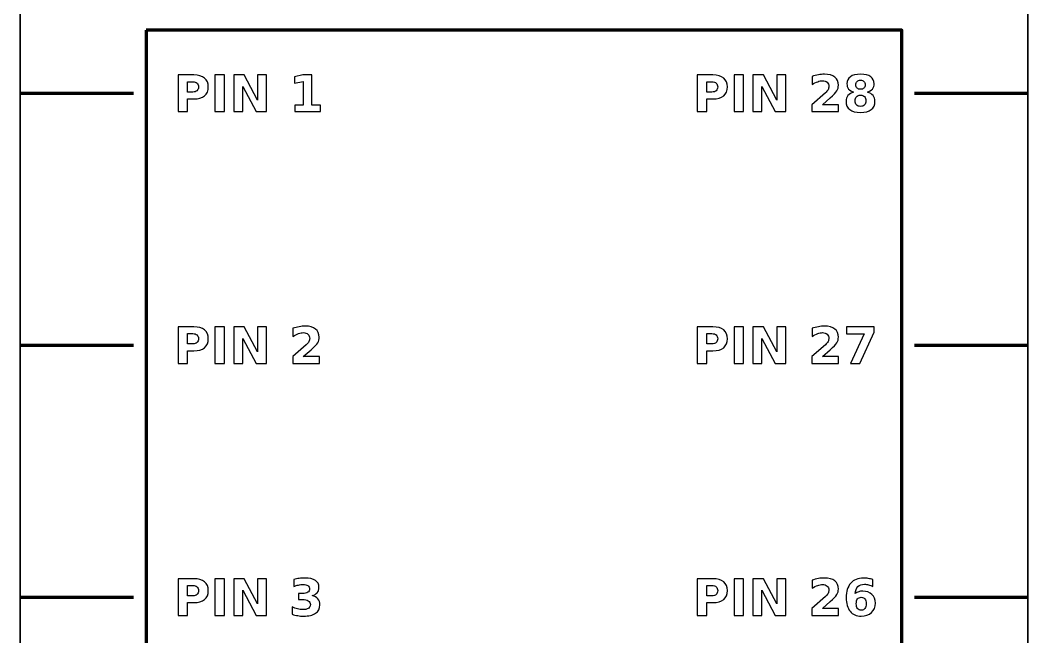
# Model space of a CAD drawing. Header units: centimetres. Extents: x -12.5 to -8.5, y -22.9 to -6.8.
# Drawn here: x -12.5 to -8.5, y -11.008 to -8.56 of the extents above; entities that cross this region are included whole.
import ezdxf

# ---------------------------------------------------------------- set-up
doc = ezdxf.new("R2010")
doc.units = ezdxf.units.CM
doc.header["$MEASUREMENT"] = 0
doc.layers.add('Layer 1', color=7, linetype='Continuous')

msp = doc.modelspace()

# ---------------------------------------------------------------- linework, layer by layer
at = {"layer": 'Layer 1', "color": 7, "lineweight": 35}
msp.add_open_spline([(-12.5, -6.85), (-12.5, -6.85), (-8.5, -6.85), (-8.5, -6.85), (-8.5, -6.85), (-8.5, -6.85), (-8.5, -22.85), (-8.5, -22.85), (-8.5, -22.85), (-8.5, -22.85), (-12.5, -22.85), (-12.5, -22.85), (-12.5, -22.85), (-12.5, -22.85), (-12.5, -6.85), (-12.5, -6.85)], degree=3, knots=[0, 0, 0, 0, 0.25, 0.25, 0.25, 0.25, 0.5, 0.5, 0.5, 0.5, 0.75, 0.75, 0.75, 0.75, 1, 1, 1, 1], dxfattribs=at)
at = {"layer": 'Layer 1', "color": 250, "lineweight": 100}
msp.add_open_spline([(-12, -8.6), (-12, -8.6), (-9, -8.6), (-9, -8.6), (-9, -8.6), (-9, -8.6), (-9, -22), (-9, -22), (-9, -22), (-9, -22), (-12, -22), (-12, -22), (-12, -22), (-12, -22), (-12, -8.6), (-12, -8.6)], degree=3, knots=[0, 0, 0, 0, 0.25, 0.25, 0.25, 0.25, 0.5, 0.5, 0.5, 0.5, 0.75, 0.75, 0.75, 0.75, 1, 1, 1, 1], dxfattribs=at)
at = {"layer": 'Layer 1', "color": 250}
for points, knots in [([(-11.8733, -8.7771), (-11.8733, -8.7771), (-11.8109, -8.7771), (-11.8109, -8.7771), (-11.8109, -8.7771), (-11.79234, -8.7771), (-11.7781, -8.78123), (-11.76817, -8.78947), (-11.76817, -8.78947), (-11.75824, -8.7977), (-11.75327, -8.80943), (-11.75327, -8.82467), (-11.75327, -8.82467), (-11.75327, -8.83993), (-11.75824, -8.8517), (-11.76817, -8.85993), (-11.76817, -8.85993), (-11.7781, -8.86817), (-11.79234, -8.8723), (-11.8109, -8.8723), (-11.8109, -8.8723), (-11.8109, -8.8723), (-11.8357, -8.8723), (-11.8357, -8.8723), (-11.8357, -8.8723), (-11.8357, -8.8723), (-11.8357, -8.9229), (-11.8357, -8.9229), (-11.8357, -8.9229), (-11.8357, -8.9229), (-11.8733, -8.9229), (-11.8733, -8.9229), (-11.8733, -8.9229), (-11.8733, -8.9229), (-11.8733, -8.7771), (-11.8733, -8.7771)], [0, 0, 0, 0, 0.1111111, 0.1111111, 0.1111111, 0.1111111, 0.2222222, 0.2222222, 0.2222222, 0.2222222, 0.3333333, 0.3333333, 0.3333333, 0.3333333, 0.4444444, 0.4444444, 0.4444444, 0.4444444, 0.5555556, 0.5555556, 0.5555556, 0.5555556, 0.6666667, 0.6666667, 0.6666667, 0.6666667, 0.7777778, 0.7777778, 0.7777778, 0.7777778, 0.8888889, 0.8888889, 0.8888889, 0.8888889, 1, 1, 1, 1]), ([(-11.72673, -8.7771), (-11.72673, -8.7771), (-11.68913, -8.7771), (-11.68913, -8.7771), (-11.68913, -8.7771), (-11.68913, -8.7771), (-11.68913, -8.9229), (-11.68913, -8.9229), (-11.68913, -8.9229), (-11.68913, -8.9229), (-11.72673, -8.9229), (-11.72673, -8.9229), (-11.72673, -8.9229), (-11.72673, -8.9229), (-11.72673, -8.7771), (-11.72673, -8.7771)], [0, 0, 0, 0, 0.25, 0.25, 0.25, 0.25, 0.5, 0.5, 0.5, 0.5, 0.75, 0.75, 0.75, 0.75, 1, 1, 1, 1]), ([(-11.65233, -8.7771), (-11.65233, -8.7771), (-11.61033, -8.7771), (-11.61033, -8.7771), (-11.61033, -8.7771), (-11.61033, -8.7771), (-11.5573, -8.8771), (-11.5573, -8.8771), (-11.5573, -8.8771), (-11.5573, -8.8771), (-11.5573, -8.7771), (-11.5573, -8.7771), (-11.5573, -8.7771), (-11.5573, -8.7771), (-11.52167, -8.7771), (-11.52167, -8.7771), (-11.52167, -8.7771), (-11.52167, -8.7771), (-11.52167, -8.9229), (-11.52167, -8.9229), (-11.52167, -8.9229), (-11.52167, -8.9229), (-11.56367, -8.9229), (-11.56367, -8.9229), (-11.56367, -8.9229), (-11.56367, -8.9229), (-11.6167, -8.8229), (-11.6167, -8.8229), (-11.6167, -8.8229), (-11.6167, -8.8229), (-11.6167, -8.9229), (-11.6167, -8.9229), (-11.6167, -8.9229), (-11.6167, -8.9229), (-11.65233, -8.9229), (-11.65233, -8.9229), (-11.65233, -8.9229), (-11.65233, -8.9229), (-11.65233, -8.7771), (-11.65233, -8.7771)], [0, 0, 0, 0, 0.1, 0.1, 0.1, 0.1, 0.2, 0.2, 0.2, 0.2, 0.3, 0.3, 0.3, 0.3, 0.4, 0.4, 0.4, 0.4, 0.5, 0.5, 0.5, 0.5, 0.6, 0.6, 0.6, 0.6, 0.7, 0.7, 0.7, 0.7, 0.8, 0.8, 0.8, 0.8, 0.9, 0.9, 0.9, 0.9, 1, 1, 1, 1]), ([(-11.41027, -8.89693), (-11.41027, -8.89693), (-11.37707, -8.89693), (-11.37707, -8.89693), (-11.37707, -8.89693), (-11.37707, -8.89693), (-11.37707, -8.8027), (-11.37707, -8.8027), (-11.37707, -8.8027), (-11.37707, -8.8027), (-11.41113, -8.80973), (-11.41113, -8.80973), (-11.41113, -8.80973), (-11.41113, -8.80973), (-11.41113, -8.78413), (-11.41113, -8.78413), (-11.41113, -8.78413), (-11.41113, -8.78413), (-11.37727, -8.7771), (-11.37727, -8.7771), (-11.37727, -8.7771), (-11.37727, -8.7771), (-11.34153, -8.7771), (-11.34153, -8.7771), (-11.34153, -8.7771), (-11.34153, -8.7771), (-11.34153, -8.89693), (-11.34153, -8.89693), (-11.34153, -8.89693), (-11.34153, -8.89693), (-11.30833, -8.89693), (-11.30833, -8.89693), (-11.30833, -8.89693), (-11.30833, -8.89693), (-11.30833, -8.9229), (-11.30833, -8.9229), (-11.30833, -8.9229), (-11.30833, -8.9229), (-11.41027, -8.9229), (-11.41027, -8.9229), (-11.41027, -8.9229), (-11.41027, -8.9229), (-11.41027, -8.89693), (-11.41027, -8.89693)], [0, 0, 0, 0, 0.0909091, 0.0909091, 0.0909091, 0.0909091, 0.1818182, 0.1818182, 0.1818182, 0.1818182, 0.2727273, 0.2727273, 0.2727273, 0.2727273, 0.3636364, 0.3636364, 0.3636364, 0.3636364, 0.4545455, 0.4545455, 0.4545455, 0.4545455, 0.5454545, 0.5454545, 0.5454545, 0.5454545, 0.6363636, 0.6363636, 0.6363636, 0.6363636, 0.7272727, 0.7272727, 0.7272727, 0.7272727, 0.8181818, 0.8181818, 0.8181818, 0.8181818, 0.9090909, 0.9090909, 0.9090909, 0.9090909, 1, 1, 1, 1]), ([(-9.81247, -8.7771), (-9.81247, -8.7771), (-9.75007, -8.7771), (-9.75007, -8.7771), (-9.75007, -8.7771), (-9.73151, -8.7771), (-9.71727, -8.78123), (-9.70734, -8.78947), (-9.70734, -8.78947), (-9.69741, -8.7977), (-9.69244, -8.80943), (-9.69244, -8.82467), (-9.69244, -8.82467), (-9.69244, -8.83993), (-9.69741, -8.8517), (-9.70734, -8.85993), (-9.70734, -8.85993), (-9.71727, -8.86817), (-9.73151, -8.8723), (-9.75007, -8.8723), (-9.75007, -8.8723), (-9.75007, -8.8723), (-9.77487, -8.8723), (-9.77487, -8.8723), (-9.77487, -8.8723), (-9.77487, -8.8723), (-9.77487, -8.9229), (-9.77487, -8.9229), (-9.77487, -8.9229), (-9.77487, -8.9229), (-9.81247, -8.9229), (-9.81247, -8.9229), (-9.81247, -8.9229), (-9.81247, -8.9229), (-9.81247, -8.7771), (-9.81247, -8.7771)], [0, 0, 0, 0, 0.1111111, 0.1111111, 0.1111111, 0.1111111, 0.2222222, 0.2222222, 0.2222222, 0.2222222, 0.3333333, 0.3333333, 0.3333333, 0.3333333, 0.4444444, 0.4444444, 0.4444444, 0.4444444, 0.5555556, 0.5555556, 0.5555556, 0.5555556, 0.6666667, 0.6666667, 0.6666667, 0.6666667, 0.7777778, 0.7777778, 0.7777778, 0.7777778, 0.8888889, 0.8888889, 0.8888889, 0.8888889, 1, 1, 1, 1]), ([(-9.6659, -8.7771), (-9.6659, -8.7771), (-9.6283, -8.7771), (-9.6283, -8.7771), (-9.6283, -8.7771), (-9.6283, -8.7771), (-9.6283, -8.9229), (-9.6283, -8.9229), (-9.6283, -8.9229), (-9.6283, -8.9229), (-9.6659, -8.9229), (-9.6659, -8.9229), (-9.6659, -8.9229), (-9.6659, -8.9229), (-9.6659, -8.7771), (-9.6659, -8.7771)], [0, 0, 0, 0, 0.25, 0.25, 0.25, 0.25, 0.5, 0.5, 0.5, 0.5, 0.75, 0.75, 0.75, 0.75, 1, 1, 1, 1]), ([(-9.5915, -8.7771), (-9.5915, -8.7771), (-9.5495, -8.7771), (-9.5495, -8.7771), (-9.5495, -8.7771), (-9.5495, -8.7771), (-9.49647, -8.8771), (-9.49647, -8.8771), (-9.49647, -8.8771), (-9.49647, -8.8771), (-9.49647, -8.7771), (-9.49647, -8.7771), (-9.49647, -8.7771), (-9.49647, -8.7771), (-9.46084, -8.7771), (-9.46084, -8.7771), (-9.46084, -8.7771), (-9.46084, -8.7771), (-9.46084, -8.9229), (-9.46084, -8.9229), (-9.46084, -8.9229), (-9.46084, -8.9229), (-9.50284, -8.9229), (-9.50284, -8.9229), (-9.50284, -8.9229), (-9.50284, -8.9229), (-9.55587, -8.8229), (-9.55587, -8.8229), (-9.55587, -8.8229), (-9.55587, -8.8229), (-9.55587, -8.9229), (-9.55587, -8.9229), (-9.55587, -8.9229), (-9.55587, -8.9229), (-9.5915, -8.9229), (-9.5915, -8.9229), (-9.5915, -8.9229), (-9.5915, -8.9229), (-9.5915, -8.7771), (-9.5915, -8.7771)], [0, 0, 0, 0, 0.1, 0.1, 0.1, 0.1, 0.2, 0.2, 0.2, 0.2, 0.3, 0.3, 0.3, 0.3, 0.4, 0.4, 0.4, 0.4, 0.5, 0.5, 0.5, 0.5, 0.6, 0.6, 0.6, 0.6, 0.7, 0.7, 0.7, 0.7, 0.8, 0.8, 0.8, 0.8, 0.9, 0.9, 0.9, 0.9, 1, 1, 1, 1]), ([(-9.31524, -8.89527), (-9.31524, -8.89527), (-9.25107, -8.89527), (-9.25107, -8.89527), (-9.25107, -8.89527), (-9.25107, -8.89527), (-9.25107, -8.9229), (-9.25107, -8.9229), (-9.25107, -8.9229), (-9.25107, -8.9229), (-9.35704, -8.9229), (-9.35704, -8.9229), (-9.35704, -8.9229), (-9.35704, -8.9229), (-9.35704, -8.89527), (-9.35704, -8.89527), (-9.35704, -8.89527), (-9.35704, -8.89527), (-9.3038, -8.8483), (-9.3038, -8.8483), (-9.3038, -8.8483), (-9.29904, -8.844), (-9.29554, -8.8398), (-9.29327, -8.8357), (-9.29327, -8.8357), (-9.29097, -8.8316), (-9.28984, -8.82733), (-9.28984, -8.8229), (-9.28984, -8.8229), (-9.28984, -8.81607), (-9.29214, -8.81057), (-9.29674, -8.8064), (-9.29674, -8.8064), (-9.3013, -8.80223), (-9.3074, -8.80017), (-9.31504, -8.80017), (-9.31504, -8.80017), (-9.3209, -8.80017), (-9.3273, -8.80143), (-9.33427, -8.80393), (-9.33427, -8.80393), (-9.34124, -8.80643), (-9.3487, -8.81017), (-9.35664, -8.8151), (-9.35664, -8.8151), (-9.35664, -8.8151), (-9.35664, -8.78307), (-9.35664, -8.78307), (-9.35664, -8.78307), (-9.34817, -8.78027), (-9.3398, -8.77813), (-9.33154, -8.77667), (-9.33154, -8.77667), (-9.32327, -8.7752), (-9.31517, -8.77447), (-9.3072, -8.77447), (-9.3072, -8.77447), (-9.28977, -8.77447), (-9.2762, -8.7783), (-9.26654, -8.786), (-9.26654, -8.786), (-9.25687, -8.79367), (-9.25204, -8.80437), (-9.25204, -8.81813), (-9.25204, -8.81813), (-9.25204, -8.82607), (-9.2541, -8.83347), (-9.2582, -8.84033), (-9.2582, -8.84033), (-9.2623, -8.8472), (-9.27094, -8.8564), (-9.28407, -8.86793), (-9.28407, -8.86793), (-9.28407, -8.86793), (-9.31524, -8.89527), (-9.31524, -8.89527)], [0, 0, 0, 0, 0.0526316, 0.0526316, 0.0526316, 0.0526316, 0.1052632, 0.1052632, 0.1052632, 0.1052632, 0.1578947, 0.1578947, 0.1578947, 0.1578947, 0.2105263, 0.2105263, 0.2105263, 0.2105263, 0.2631579, 0.2631579, 0.2631579, 0.2631579, 0.3157895, 0.3157895, 0.3157895, 0.3157895, 0.3684211, 0.3684211, 0.3684211, 0.3684211, 0.4210526, 0.4210526, 0.4210526, 0.4210526, 0.4736842, 0.4736842, 0.4736842, 0.4736842, 0.5263158, 0.5263158, 0.5263158, 0.5263158, 0.5789474, 0.5789474, 0.5789474, 0.5789474, 0.6315789, 0.6315789, 0.6315789, 0.6315789, 0.6842105, 0.6842105, 0.6842105, 0.6842105, 0.7368421, 0.7368421, 0.7368421, 0.7368421, 0.7894737, 0.7894737, 0.7894737, 0.7894737, 0.8421053, 0.8421053, 0.8421053, 0.8421053, 0.8947368, 0.8947368, 0.8947368, 0.8947368, 0.9473684, 0.9473684, 0.9473684, 0.9473684, 1, 1, 1, 1]), ([(-9.19153, -8.84527), (-9.20037, -8.8426), (-9.20703, -8.8385), (-9.21153, -8.83297), (-9.21153, -8.83297), (-9.21603, -8.82743), (-9.21827, -8.82053), (-9.21827, -8.81227), (-9.21827, -8.81227), (-9.21827, -8.79997), (-9.21367, -8.79057), (-9.2045, -8.78413), (-9.2045, -8.78413), (-9.19533, -8.7777), (-9.18183, -8.77447), (-9.16407, -8.77447), (-9.16407, -8.77447), (-9.14643, -8.77447), (-9.133, -8.77767), (-9.12383, -8.7841), (-9.12383, -8.7841), (-9.11467, -8.7905), (-9.11007, -8.7999), (-9.11007, -8.81227), (-9.11007, -8.81227), (-9.11007, -8.82053), (-9.11233, -8.82743), (-9.11683, -8.83297), (-9.11683, -8.83297), (-9.12137, -8.8385), (-9.12807, -8.8426), (-9.1369, -8.84527), (-9.1369, -8.84527), (-9.127, -8.848), (-9.11953, -8.85243), (-9.1145, -8.8586), (-9.1145, -8.8586), (-9.10947, -8.86473), (-9.10693, -8.8725), (-9.10693, -8.8819), (-9.10693, -8.8819), (-9.10693, -8.89633), (-9.11173, -8.90727), (-9.12133, -8.91463), (-9.12133, -8.91463), (-9.13093, -8.92203), (-9.1452, -8.92573), (-9.16407, -8.92573), (-9.16407, -8.92573), (-9.18303, -8.92573), (-9.19733, -8.92203), (-9.207, -8.91463), (-9.207, -8.91463), (-9.21667, -8.90727), (-9.2215, -8.89633), (-9.2215, -8.8819), (-9.2215, -8.8819), (-9.2215, -8.8725), (-9.21897, -8.86473), (-9.21393, -8.8586), (-9.21393, -8.8586), (-9.2089, -8.85243), (-9.20143, -8.848), (-9.19153, -8.84527)], [0, 0, 0, 0, 0.0625, 0.0625, 0.0625, 0.0625, 0.125, 0.125, 0.125, 0.125, 0.1875, 0.1875, 0.1875, 0.1875, 0.25, 0.25, 0.25, 0.25, 0.3125, 0.3125, 0.3125, 0.3125, 0.375, 0.375, 0.375, 0.375, 0.4375, 0.4375, 0.4375, 0.4375, 0.5, 0.5, 0.5, 0.5, 0.5625, 0.5625, 0.5625, 0.5625, 0.625, 0.625, 0.625, 0.625, 0.6875, 0.6875, 0.6875, 0.6875, 0.75, 0.75, 0.75, 0.75, 0.8125, 0.8125, 0.8125, 0.8125, 0.875, 0.875, 0.875, 0.875, 0.9375, 0.9375, 0.9375, 0.9375, 1, 1, 1, 1]), ([(-9.18273, -8.81607), (-9.18273, -8.82187), (-9.18113, -8.82633), (-9.1779, -8.82943), (-9.1779, -8.82943), (-9.17467, -8.83257), (-9.17007, -8.83413), (-9.16407, -8.83413), (-9.16407, -8.83413), (-9.1582, -8.83413), (-9.15367, -8.83257), (-9.1505, -8.82943), (-9.1505, -8.82943), (-9.1473, -8.82633), (-9.1457, -8.82187), (-9.1457, -8.81607), (-9.1457, -8.81607), (-9.1457, -8.81027), (-9.1473, -8.80583), (-9.1505, -8.80273), (-9.1505, -8.80273), (-9.15367, -8.79963), (-9.1582, -8.7981), (-9.16407, -8.7981), (-9.16407, -8.7981), (-9.17007, -8.7981), (-9.17467, -8.79967), (-9.1779, -8.8028), (-9.1779, -8.8028), (-9.18113, -8.8059), (-9.18273, -8.81033), (-9.18273, -8.81607)], [0, 0, 0, 0, 0.125, 0.125, 0.125, 0.125, 0.25, 0.25, 0.25, 0.25, 0.375, 0.375, 0.375, 0.375, 0.5, 0.5, 0.5, 0.5, 0.625, 0.625, 0.625, 0.625, 0.75, 0.75, 0.75, 0.75, 0.875, 0.875, 0.875, 0.875, 1, 1, 1, 1]), ([(-11.8357, -8.80433), (-11.8357, -8.80433), (-11.8357, -8.84507), (-11.8357, -8.84507), (-11.8357, -8.84507), (-11.8357, -8.84507), (-11.8149, -8.84507), (-11.8149, -8.84507), (-11.8149, -8.84507), (-11.8076, -8.84507), (-11.80197, -8.8433), (-11.798, -8.83973), (-11.798, -8.83973), (-11.79404, -8.8362), (-11.79204, -8.83117), (-11.79204, -8.82467), (-11.79204, -8.82467), (-11.79204, -8.81813), (-11.79404, -8.81313), (-11.798, -8.8096), (-11.798, -8.8096), (-11.80197, -8.8061), (-11.8076, -8.80433), (-11.8149, -8.80433), (-11.8149, -8.80433), (-11.8149, -8.80433), (-11.8357, -8.80433), (-11.8357, -8.80433)], [0, 0, 0, 0, 0.1428571, 0.1428571, 0.1428571, 0.1428571, 0.2857143, 0.2857143, 0.2857143, 0.2857143, 0.4285714, 0.4285714, 0.4285714, 0.4285714, 0.5714286, 0.5714286, 0.5714286, 0.5714286, 0.7142857, 0.7142857, 0.7142857, 0.7142857, 0.8571429, 0.8571429, 0.8571429, 0.8571429, 1, 1, 1, 1]), ([(-9.77487, -8.80433), (-9.77487, -8.80433), (-9.77487, -8.84507), (-9.77487, -8.84507), (-9.77487, -8.84507), (-9.77487, -8.84507), (-9.75407, -8.84507), (-9.75407, -8.84507), (-9.75407, -8.84507), (-9.74677, -8.84507), (-9.74114, -8.8433), (-9.73717, -8.83973), (-9.73717, -8.83973), (-9.73321, -8.8362), (-9.73121, -8.83117), (-9.73121, -8.82467), (-9.73121, -8.82467), (-9.73121, -8.81813), (-9.73321, -8.81313), (-9.73717, -8.8096), (-9.73717, -8.8096), (-9.74114, -8.8061), (-9.74677, -8.80433), (-9.75407, -8.80433), (-9.75407, -8.80433), (-9.75407, -8.80433), (-9.77487, -8.80433), (-9.77487, -8.80433)], [0, 0, 0, 0, 0.1428571, 0.1428571, 0.1428571, 0.1428571, 0.2857143, 0.2857143, 0.2857143, 0.2857143, 0.4285714, 0.4285714, 0.4285714, 0.4285714, 0.5714286, 0.5714286, 0.5714286, 0.5714286, 0.7142857, 0.7142857, 0.7142857, 0.7142857, 0.8571429, 0.8571429, 0.8571429, 0.8571429, 1, 1, 1, 1]), ([(-9.16407, -8.85767), (-9.1711, -8.85767), (-9.17653, -8.8596), (-9.1803, -8.86343), (-9.1803, -8.86343), (-9.18407, -8.86727), (-9.18597, -8.87277), (-9.18597, -8.87993), (-9.18597, -8.87993), (-9.18597, -8.8871), (-9.18407, -8.89257), (-9.1803, -8.8964), (-9.1803, -8.8964), (-9.17653, -8.9002), (-9.1711, -8.9021), (-9.16407, -8.9021), (-9.16407, -8.9021), (-9.1571, -8.9021), (-9.15177, -8.9002), (-9.14803, -8.8964), (-9.14803, -8.8964), (-9.14433, -8.89257), (-9.14247, -8.8871), (-9.14247, -8.87993), (-9.14247, -8.87993), (-9.14247, -8.8727), (-9.14433, -8.8672), (-9.14803, -8.86337), (-9.14803, -8.86337), (-9.15177, -8.85957), (-9.1571, -8.85767), (-9.16407, -8.85767)], [0, 0, 0, 0, 0.125, 0.125, 0.125, 0.125, 0.25, 0.25, 0.25, 0.25, 0.375, 0.375, 0.375, 0.375, 0.5, 0.5, 0.5, 0.5, 0.625, 0.625, 0.625, 0.625, 0.75, 0.75, 0.75, 0.75, 0.875, 0.875, 0.875, 0.875, 1, 1, 1, 1]), ([(-11.8733, -9.7771), (-11.8733, -9.7771), (-11.8109, -9.7771), (-11.8109, -9.7771), (-11.8109, -9.7771), (-11.79234, -9.7771), (-11.7781, -9.78123), (-11.76817, -9.78947), (-11.76817, -9.78947), (-11.75824, -9.7977), (-11.75327, -9.80943), (-11.75327, -9.82467), (-11.75327, -9.82467), (-11.75327, -9.83993), (-11.75824, -9.8517), (-11.76817, -9.85993), (-11.76817, -9.85993), (-11.7781, -9.86817), (-11.79234, -9.8723), (-11.8109, -9.8723), (-11.8109, -9.8723), (-11.8109, -9.8723), (-11.8357, -9.8723), (-11.8357, -9.8723), (-11.8357, -9.8723), (-11.8357, -9.8723), (-11.8357, -9.9229), (-11.8357, -9.9229), (-11.8357, -9.9229), (-11.8357, -9.9229), (-11.8733, -9.9229), (-11.8733, -9.9229), (-11.8733, -9.9229), (-11.8733, -9.9229), (-11.8733, -9.7771), (-11.8733, -9.7771)], [0, 0, 0, 0, 0.1111111, 0.1111111, 0.1111111, 0.1111111, 0.2222222, 0.2222222, 0.2222222, 0.2222222, 0.3333333, 0.3333333, 0.3333333, 0.3333333, 0.4444444, 0.4444444, 0.4444444, 0.4444444, 0.5555556, 0.5555556, 0.5555556, 0.5555556, 0.6666667, 0.6666667, 0.6666667, 0.6666667, 0.7777778, 0.7777778, 0.7777778, 0.7777778, 0.8888889, 0.8888889, 0.8888889, 0.8888889, 1, 1, 1, 1]), ([(-11.72673, -9.7771), (-11.72673, -9.7771), (-11.68913, -9.7771), (-11.68913, -9.7771), (-11.68913, -9.7771), (-11.68913, -9.7771), (-11.68913, -9.9229), (-11.68913, -9.9229), (-11.68913, -9.9229), (-11.68913, -9.9229), (-11.72673, -9.9229), (-11.72673, -9.9229), (-11.72673, -9.9229), (-11.72673, -9.9229), (-11.72673, -9.7771), (-11.72673, -9.7771)], [0, 0, 0, 0, 0.25, 0.25, 0.25, 0.25, 0.5, 0.5, 0.5, 0.5, 0.75, 0.75, 0.75, 0.75, 1, 1, 1, 1]), ([(-11.65233, -9.7771), (-11.65233, -9.7771), (-11.61033, -9.7771), (-11.61033, -9.7771), (-11.61033, -9.7771), (-11.61033, -9.7771), (-11.5573, -9.8771), (-11.5573, -9.8771), (-11.5573, -9.8771), (-11.5573, -9.8771), (-11.5573, -9.7771), (-11.5573, -9.7771), (-11.5573, -9.7771), (-11.5573, -9.7771), (-11.52167, -9.7771), (-11.52167, -9.7771), (-11.52167, -9.7771), (-11.52167, -9.7771), (-11.52167, -9.9229), (-11.52167, -9.9229), (-11.52167, -9.9229), (-11.52167, -9.9229), (-11.56367, -9.9229), (-11.56367, -9.9229), (-11.56367, -9.9229), (-11.56367, -9.9229), (-11.6167, -9.8229), (-11.6167, -9.8229), (-11.6167, -9.8229), (-11.6167, -9.8229), (-11.6167, -9.9229), (-11.6167, -9.9229), (-11.6167, -9.9229), (-11.6167, -9.9229), (-11.65233, -9.9229), (-11.65233, -9.9229), (-11.65233, -9.9229), (-11.65233, -9.9229), (-11.65233, -9.7771), (-11.65233, -9.7771)], [0, 0, 0, 0, 0.1, 0.1, 0.1, 0.1, 0.2, 0.2, 0.2, 0.2, 0.3, 0.3, 0.3, 0.3, 0.4, 0.4, 0.4, 0.4, 0.5, 0.5, 0.5, 0.5, 0.6, 0.6, 0.6, 0.6, 0.7, 0.7, 0.7, 0.7, 0.8, 0.8, 0.8, 0.8, 0.9, 0.9, 0.9, 0.9, 1, 1, 1, 1]), ([(-11.37607, -9.89527), (-11.37607, -9.89527), (-11.3119, -9.89527), (-11.3119, -9.89527), (-11.3119, -9.89527), (-11.3119, -9.89527), (-11.3119, -9.9229), (-11.3119, -9.9229), (-11.3119, -9.9229), (-11.3119, -9.9229), (-11.41787, -9.9229), (-11.41787, -9.9229), (-11.41787, -9.9229), (-11.41787, -9.9229), (-11.41787, -9.89527), (-11.41787, -9.89527), (-11.41787, -9.89527), (-11.41787, -9.89527), (-11.36463, -9.8483), (-11.36463, -9.8483), (-11.36463, -9.8483), (-11.35987, -9.844), (-11.35637, -9.8398), (-11.3541, -9.8357), (-11.3541, -9.8357), (-11.3518, -9.8316), (-11.35067, -9.82733), (-11.35067, -9.8229), (-11.35067, -9.8229), (-11.35067, -9.81607), (-11.35297, -9.81057), (-11.35757, -9.8064), (-11.35757, -9.8064), (-11.36213, -9.80223), (-11.36823, -9.80017), (-11.37587, -9.80017), (-11.37587, -9.80017), (-11.38173, -9.80017), (-11.38813, -9.80143), (-11.3951, -9.80393), (-11.3951, -9.80393), (-11.40207, -9.80643), (-11.40953, -9.81017), (-11.41747, -9.8151), (-11.41747, -9.8151), (-11.41747, -9.8151), (-11.41747, -9.78307), (-11.41747, -9.78307), (-11.41747, -9.78307), (-11.409, -9.78027), (-11.40063, -9.77813), (-11.39237, -9.77667), (-11.39237, -9.77667), (-11.3841, -9.7752), (-11.376, -9.77447), (-11.36803, -9.77447), (-11.36803, -9.77447), (-11.3506, -9.77447), (-11.33703, -9.7783), (-11.32737, -9.786), (-11.32737, -9.786), (-11.3177, -9.79367), (-11.31287, -9.80437), (-11.31287, -9.81813), (-11.31287, -9.81813), (-11.31287, -9.82607), (-11.31493, -9.83347), (-11.31903, -9.84033), (-11.31903, -9.84033), (-11.32313, -9.8472), (-11.33177, -9.8564), (-11.3449, -9.86793), (-11.3449, -9.86793), (-11.3449, -9.86793), (-11.37607, -9.89527), (-11.37607, -9.89527)], [0, 0, 0, 0, 0.0526316, 0.0526316, 0.0526316, 0.0526316, 0.1052632, 0.1052632, 0.1052632, 0.1052632, 0.1578947, 0.1578947, 0.1578947, 0.1578947, 0.2105263, 0.2105263, 0.2105263, 0.2105263, 0.2631579, 0.2631579, 0.2631579, 0.2631579, 0.3157895, 0.3157895, 0.3157895, 0.3157895, 0.3684211, 0.3684211, 0.3684211, 0.3684211, 0.4210526, 0.4210526, 0.4210526, 0.4210526, 0.4736842, 0.4736842, 0.4736842, 0.4736842, 0.5263158, 0.5263158, 0.5263158, 0.5263158, 0.5789474, 0.5789474, 0.5789474, 0.5789474, 0.6315789, 0.6315789, 0.6315789, 0.6315789, 0.6842105, 0.6842105, 0.6842105, 0.6842105, 0.7368421, 0.7368421, 0.7368421, 0.7368421, 0.7894737, 0.7894737, 0.7894737, 0.7894737, 0.8421053, 0.8421053, 0.8421053, 0.8421053, 0.8947368, 0.8947368, 0.8947368, 0.8947368, 0.9473684, 0.9473684, 0.9473684, 0.9473684, 1, 1, 1, 1]), ([(-9.81247, -9.7771), (-9.81247, -9.7771), (-9.75007, -9.7771), (-9.75007, -9.7771), (-9.75007, -9.7771), (-9.73151, -9.7771), (-9.71727, -9.78123), (-9.70734, -9.78947), (-9.70734, -9.78947), (-9.69741, -9.7977), (-9.69244, -9.80943), (-9.69244, -9.82467), (-9.69244, -9.82467), (-9.69244, -9.83993), (-9.69741, -9.8517), (-9.70734, -9.85993), (-9.70734, -9.85993), (-9.71727, -9.86817), (-9.73151, -9.8723), (-9.75007, -9.8723), (-9.75007, -9.8723), (-9.75007, -9.8723), (-9.77487, -9.8723), (-9.77487, -9.8723), (-9.77487, -9.8723), (-9.77487, -9.8723), (-9.77487, -9.9229), (-9.77487, -9.9229), (-9.77487, -9.9229), (-9.77487, -9.9229), (-9.81247, -9.9229), (-9.81247, -9.9229), (-9.81247, -9.9229), (-9.81247, -9.9229), (-9.81247, -9.7771), (-9.81247, -9.7771)], [0, 0, 0, 0, 0.1111111, 0.1111111, 0.1111111, 0.1111111, 0.2222222, 0.2222222, 0.2222222, 0.2222222, 0.3333333, 0.3333333, 0.3333333, 0.3333333, 0.4444444, 0.4444444, 0.4444444, 0.4444444, 0.5555556, 0.5555556, 0.5555556, 0.5555556, 0.6666667, 0.6666667, 0.6666667, 0.6666667, 0.7777778, 0.7777778, 0.7777778, 0.7777778, 0.8888889, 0.8888889, 0.8888889, 0.8888889, 1, 1, 1, 1]), ([(-9.6659, -9.7771), (-9.6659, -9.7771), (-9.6283, -9.7771), (-9.6283, -9.7771), (-9.6283, -9.7771), (-9.6283, -9.7771), (-9.6283, -9.9229), (-9.6283, -9.9229), (-9.6283, -9.9229), (-9.6283, -9.9229), (-9.6659, -9.9229), (-9.6659, -9.9229), (-9.6659, -9.9229), (-9.6659, -9.9229), (-9.6659, -9.7771), (-9.6659, -9.7771)], [0, 0, 0, 0, 0.25, 0.25, 0.25, 0.25, 0.5, 0.5, 0.5, 0.5, 0.75, 0.75, 0.75, 0.75, 1, 1, 1, 1]), ([(-9.5915, -9.7771), (-9.5915, -9.7771), (-9.5495, -9.7771), (-9.5495, -9.7771), (-9.5495, -9.7771), (-9.5495, -9.7771), (-9.49647, -9.8771), (-9.49647, -9.8771), (-9.49647, -9.8771), (-9.49647, -9.8771), (-9.49647, -9.7771), (-9.49647, -9.7771), (-9.49647, -9.7771), (-9.49647, -9.7771), (-9.46084, -9.7771), (-9.46084, -9.7771), (-9.46084, -9.7771), (-9.46084, -9.7771), (-9.46084, -9.9229), (-9.46084, -9.9229), (-9.46084, -9.9229), (-9.46084, -9.9229), (-9.50284, -9.9229), (-9.50284, -9.9229), (-9.50284, -9.9229), (-9.50284, -9.9229), (-9.55587, -9.8229), (-9.55587, -9.8229), (-9.55587, -9.8229), (-9.55587, -9.8229), (-9.55587, -9.9229), (-9.55587, -9.9229), (-9.55587, -9.9229), (-9.55587, -9.9229), (-9.5915, -9.9229), (-9.5915, -9.9229), (-9.5915, -9.9229), (-9.5915, -9.9229), (-9.5915, -9.7771), (-9.5915, -9.7771)], [0, 0, 0, 0, 0.1, 0.1, 0.1, 0.1, 0.2, 0.2, 0.2, 0.2, 0.3, 0.3, 0.3, 0.3, 0.4, 0.4, 0.4, 0.4, 0.5, 0.5, 0.5, 0.5, 0.6, 0.6, 0.6, 0.6, 0.7, 0.7, 0.7, 0.7, 0.8, 0.8, 0.8, 0.8, 0.9, 0.9, 0.9, 0.9, 1, 1, 1, 1]), ([(-9.31524, -9.89527), (-9.31524, -9.89527), (-9.25107, -9.89527), (-9.25107, -9.89527), (-9.25107, -9.89527), (-9.25107, -9.89527), (-9.25107, -9.9229), (-9.25107, -9.9229), (-9.25107, -9.9229), (-9.25107, -9.9229), (-9.35704, -9.9229), (-9.35704, -9.9229), (-9.35704, -9.9229), (-9.35704, -9.9229), (-9.35704, -9.89527), (-9.35704, -9.89527), (-9.35704, -9.89527), (-9.35704, -9.89527), (-9.3038, -9.8483), (-9.3038, -9.8483), (-9.3038, -9.8483), (-9.29904, -9.844), (-9.29554, -9.8398), (-9.29327, -9.8357), (-9.29327, -9.8357), (-9.29097, -9.8316), (-9.28984, -9.82733), (-9.28984, -9.8229), (-9.28984, -9.8229), (-9.28984, -9.81607), (-9.29214, -9.81057), (-9.29674, -9.8064), (-9.29674, -9.8064), (-9.3013, -9.80223), (-9.3074, -9.80017), (-9.31504, -9.80017), (-9.31504, -9.80017), (-9.3209, -9.80017), (-9.3273, -9.80143), (-9.33427, -9.80393), (-9.33427, -9.80393), (-9.34124, -9.80643), (-9.3487, -9.81017), (-9.35664, -9.8151), (-9.35664, -9.8151), (-9.35664, -9.8151), (-9.35664, -9.78307), (-9.35664, -9.78307), (-9.35664, -9.78307), (-9.34817, -9.78027), (-9.3398, -9.77813), (-9.33154, -9.77667), (-9.33154, -9.77667), (-9.32327, -9.7752), (-9.31517, -9.77447), (-9.3072, -9.77447), (-9.3072, -9.77447), (-9.28977, -9.77447), (-9.2762, -9.7783), (-9.26654, -9.786), (-9.26654, -9.786), (-9.25687, -9.79367), (-9.25204, -9.80437), (-9.25204, -9.81813), (-9.25204, -9.81813), (-9.25204, -9.82607), (-9.2541, -9.83347), (-9.2582, -9.84033), (-9.2582, -9.84033), (-9.2623, -9.8472), (-9.27094, -9.8564), (-9.28407, -9.86793), (-9.28407, -9.86793), (-9.28407, -9.86793), (-9.31524, -9.89527), (-9.31524, -9.89527)], [0, 0, 0, 0, 0.0526316, 0.0526316, 0.0526316, 0.0526316, 0.1052632, 0.1052632, 0.1052632, 0.1052632, 0.1578947, 0.1578947, 0.1578947, 0.1578947, 0.2105263, 0.2105263, 0.2105263, 0.2105263, 0.2631579, 0.2631579, 0.2631579, 0.2631579, 0.3157895, 0.3157895, 0.3157895, 0.3157895, 0.3684211, 0.3684211, 0.3684211, 0.3684211, 0.4210526, 0.4210526, 0.4210526, 0.4210526, 0.4736842, 0.4736842, 0.4736842, 0.4736842, 0.5263158, 0.5263158, 0.5263158, 0.5263158, 0.5789474, 0.5789474, 0.5789474, 0.5789474, 0.6315789, 0.6315789, 0.6315789, 0.6315789, 0.6842105, 0.6842105, 0.6842105, 0.6842105, 0.7368421, 0.7368421, 0.7368421, 0.7368421, 0.7894737, 0.7894737, 0.7894737, 0.7894737, 0.8421053, 0.8421053, 0.8421053, 0.8421053, 0.8947368, 0.8947368, 0.8947368, 0.8947368, 0.9473684, 0.9473684, 0.9473684, 0.9473684, 1, 1, 1, 1]), ([(-9.22033, -9.7771), (-9.22033, -9.7771), (-9.11047, -9.7771), (-9.11047, -9.7771), (-9.11047, -9.7771), (-9.11047, -9.7771), (-9.11047, -9.7983), (-9.11047, -9.7983), (-9.11047, -9.7983), (-9.11047, -9.7983), (-9.1673, -9.9229), (-9.1673, -9.9229), (-9.1673, -9.9229), (-9.1673, -9.9229), (-9.20393, -9.9229), (-9.20393, -9.9229), (-9.20393, -9.9229), (-9.20393, -9.9229), (-9.1501, -9.80473), (-9.1501, -9.80473), (-9.1501, -9.80473), (-9.1501, -9.80473), (-9.22033, -9.80473), (-9.22033, -9.80473), (-9.22033, -9.80473), (-9.22033, -9.80473), (-9.22033, -9.7771), (-9.22033, -9.7771)], [0, 0, 0, 0, 0.1428571, 0.1428571, 0.1428571, 0.1428571, 0.2857143, 0.2857143, 0.2857143, 0.2857143, 0.4285714, 0.4285714, 0.4285714, 0.4285714, 0.5714286, 0.5714286, 0.5714286, 0.5714286, 0.7142857, 0.7142857, 0.7142857, 0.7142857, 0.8571429, 0.8571429, 0.8571429, 0.8571429, 1, 1, 1, 1]), ([(-11.8357, -9.80433), (-11.8357, -9.80433), (-11.8357, -9.84507), (-11.8357, -9.84507), (-11.8357, -9.84507), (-11.8357, -9.84507), (-11.8149, -9.84507), (-11.8149, -9.84507), (-11.8149, -9.84507), (-11.8076, -9.84507), (-11.80197, -9.8433), (-11.798, -9.83973), (-11.798, -9.83973), (-11.79404, -9.8362), (-11.79204, -9.83117), (-11.79204, -9.82467), (-11.79204, -9.82467), (-11.79204, -9.81813), (-11.79404, -9.81313), (-11.798, -9.8096), (-11.798, -9.8096), (-11.80197, -9.8061), (-11.8076, -9.80433), (-11.8149, -9.80433), (-11.8149, -9.80433), (-11.8149, -9.80433), (-11.8357, -9.80433), (-11.8357, -9.80433)], [0, 0, 0, 0, 0.1428571, 0.1428571, 0.1428571, 0.1428571, 0.2857143, 0.2857143, 0.2857143, 0.2857143, 0.4285714, 0.4285714, 0.4285714, 0.4285714, 0.5714286, 0.5714286, 0.5714286, 0.5714286, 0.7142857, 0.7142857, 0.7142857, 0.7142857, 0.8571429, 0.8571429, 0.8571429, 0.8571429, 1, 1, 1, 1]), ([(-9.77487, -9.80433), (-9.77487, -9.80433), (-9.77487, -9.84507), (-9.77487, -9.84507), (-9.77487, -9.84507), (-9.77487, -9.84507), (-9.75407, -9.84507), (-9.75407, -9.84507), (-9.75407, -9.84507), (-9.74677, -9.84507), (-9.74114, -9.8433), (-9.73717, -9.83973), (-9.73717, -9.83973), (-9.73321, -9.8362), (-9.73121, -9.83117), (-9.73121, -9.82467), (-9.73121, -9.82467), (-9.73121, -9.81813), (-9.73321, -9.81313), (-9.73717, -9.8096), (-9.73717, -9.8096), (-9.74114, -9.8061), (-9.74677, -9.80433), (-9.75407, -9.80433), (-9.75407, -9.80433), (-9.75407, -9.80433), (-9.77487, -9.80433), (-9.77487, -9.80433)], [0, 0, 0, 0, 0.1428571, 0.1428571, 0.1428571, 0.1428571, 0.2857143, 0.2857143, 0.2857143, 0.2857143, 0.4285714, 0.4285714, 0.4285714, 0.4285714, 0.5714286, 0.5714286, 0.5714286, 0.5714286, 0.7142857, 0.7142857, 0.7142857, 0.7142857, 0.8571429, 0.8571429, 0.8571429, 0.8571429, 1, 1, 1, 1]), ([(-11.8733, -10.7771), (-11.8733, -10.7771), (-11.8109, -10.7771), (-11.8109, -10.7771), (-11.8109, -10.7771), (-11.79234, -10.7771), (-11.7781, -10.78123), (-11.76817, -10.78947), (-11.76817, -10.78947), (-11.75824, -10.7977), (-11.75327, -10.80943), (-11.75327, -10.82467), (-11.75327, -10.82467), (-11.75327, -10.83993), (-11.75824, -10.8517), (-11.76817, -10.85993), (-11.76817, -10.85993), (-11.7781, -10.86817), (-11.79234, -10.8723), (-11.8109, -10.8723), (-11.8109, -10.8723), (-11.8109, -10.8723), (-11.8357, -10.8723), (-11.8357, -10.8723), (-11.8357, -10.8723), (-11.8357, -10.8723), (-11.8357, -10.9229), (-11.8357, -10.9229), (-11.8357, -10.9229), (-11.8357, -10.9229), (-11.8733, -10.9229), (-11.8733, -10.9229), (-11.8733, -10.9229), (-11.8733, -10.9229), (-11.8733, -10.7771), (-11.8733, -10.7771)], [0, 0, 0, 0, 0.1111111, 0.1111111, 0.1111111, 0.1111111, 0.2222222, 0.2222222, 0.2222222, 0.2222222, 0.3333333, 0.3333333, 0.3333333, 0.3333333, 0.4444444, 0.4444444, 0.4444444, 0.4444444, 0.5555556, 0.5555556, 0.5555556, 0.5555556, 0.6666667, 0.6666667, 0.6666667, 0.6666667, 0.7777778, 0.7777778, 0.7777778, 0.7777778, 0.8888889, 0.8888889, 0.8888889, 0.8888889, 1, 1, 1, 1]), ([(-11.72673, -10.7771), (-11.72673, -10.7771), (-11.68913, -10.7771), (-11.68913, -10.7771), (-11.68913, -10.7771), (-11.68913, -10.7771), (-11.68913, -10.9229), (-11.68913, -10.9229), (-11.68913, -10.9229), (-11.68913, -10.9229), (-11.72673, -10.9229), (-11.72673, -10.9229), (-11.72673, -10.9229), (-11.72673, -10.9229), (-11.72673, -10.7771), (-11.72673, -10.7771)], [0, 0, 0, 0, 0.25, 0.25, 0.25, 0.25, 0.5, 0.5, 0.5, 0.5, 0.75, 0.75, 0.75, 0.75, 1, 1, 1, 1]), ([(-11.65233, -10.7771), (-11.65233, -10.7771), (-11.61033, -10.7771), (-11.61033, -10.7771), (-11.61033, -10.7771), (-11.61033, -10.7771), (-11.5573, -10.8771), (-11.5573, -10.8771), (-11.5573, -10.8771), (-11.5573, -10.8771), (-11.5573, -10.7771), (-11.5573, -10.7771), (-11.5573, -10.7771), (-11.5573, -10.7771), (-11.52167, -10.7771), (-11.52167, -10.7771), (-11.52167, -10.7771), (-11.52167, -10.7771), (-11.52167, -10.9229), (-11.52167, -10.9229), (-11.52167, -10.9229), (-11.52167, -10.9229), (-11.56367, -10.9229), (-11.56367, -10.9229), (-11.56367, -10.9229), (-11.56367, -10.9229), (-11.6167, -10.8229), (-11.6167, -10.8229), (-11.6167, -10.8229), (-11.6167, -10.8229), (-11.6167, -10.9229), (-11.6167, -10.9229), (-11.6167, -10.9229), (-11.6167, -10.9229), (-11.65233, -10.9229), (-11.65233, -10.9229), (-11.65233, -10.9229), (-11.65233, -10.9229), (-11.65233, -10.7771), (-11.65233, -10.7771)], [0, 0, 0, 0, 0.1, 0.1, 0.1, 0.1, 0.2, 0.2, 0.2, 0.2, 0.3, 0.3, 0.3, 0.3, 0.4, 0.4, 0.4, 0.4, 0.5, 0.5, 0.5, 0.5, 0.6, 0.6, 0.6, 0.6, 0.7, 0.7, 0.7, 0.7, 0.8, 0.8, 0.8, 0.8, 0.9, 0.9, 0.9, 0.9, 1, 1, 1, 1]), ([(-11.34053, -10.84427), (-11.33073, -10.8468), (-11.32323, -10.85123), (-11.31813, -10.8575), (-11.31813, -10.8575), (-11.31303, -10.8638), (-11.31047, -10.87177), (-11.31047, -10.88147), (-11.31047, -10.88147), (-11.31047, -10.89593), (-11.316, -10.90693), (-11.32707, -10.91447), (-11.32707, -10.91447), (-11.33813, -10.92197), (-11.35427, -10.92573), (-11.3755, -10.92573), (-11.3755, -10.92573), (-11.383, -10.92573), (-11.3905, -10.92513), (-11.39803, -10.92393), (-11.39803, -10.92393), (-11.40553, -10.92273), (-11.41297, -10.9209), (-11.42033, -10.9185), (-11.42033, -10.9185), (-11.42033, -10.9185), (-11.42033, -10.8895), (-11.42033, -10.8895), (-11.42033, -10.8895), (-11.4133, -10.893), (-11.40633, -10.89567), (-11.3994, -10.89747), (-11.3994, -10.89747), (-11.39247, -10.89923), (-11.38563, -10.90013), (-11.37893, -10.90013), (-11.37893, -10.90013), (-11.36897, -10.90013), (-11.36133, -10.8984), (-11.35603, -10.89497), (-11.35603, -10.89497), (-11.35073, -10.8915), (-11.34807, -10.88657), (-11.34807, -10.8801), (-11.34807, -10.8801), (-11.34807, -10.87347), (-11.3508, -10.86843), (-11.35623, -10.86503), (-11.35623, -10.86503), (-11.36167, -10.8616), (-11.3697, -10.8599), (-11.3803, -10.8599), (-11.3803, -10.8599), (-11.3803, -10.8599), (-11.39533, -10.8599), (-11.39533, -10.8599), (-11.39533, -10.8599), (-11.39533, -10.8599), (-11.39533, -10.83567), (-11.39533, -10.83567), (-11.39533, -10.83567), (-11.39533, -10.83567), (-11.37953, -10.83567), (-11.37953, -10.83567), (-11.37953, -10.83567), (-11.37007, -10.83567), (-11.36307, -10.8342), (-11.35843, -10.83123), (-11.35843, -10.83123), (-11.3538, -10.82827), (-11.3515, -10.82377), (-11.3515, -10.81773), (-11.3515, -10.81773), (-11.3515, -10.81213), (-11.35373, -10.8078), (-11.35823, -10.80477), (-11.35823, -10.80477), (-11.36273, -10.8017), (-11.36907, -10.80017), (-11.37727, -10.80017), (-11.37727, -10.80017), (-11.38333, -10.80017), (-11.38943, -10.80083), (-11.39563, -10.8022), (-11.39563, -10.8022), (-11.4018, -10.80357), (-11.40793, -10.8056), (-11.41407, -10.80827), (-11.41407, -10.80827), (-11.41407, -10.80827), (-11.41407, -10.78073), (-11.41407, -10.78073), (-11.41407, -10.78073), (-11.40663, -10.77863), (-11.3993, -10.77707), (-11.392, -10.77603), (-11.392, -10.77603), (-11.3847, -10.775), (-11.37757, -10.77447), (-11.37053, -10.77447), (-11.37053, -10.77447), (-11.3516, -10.77447), (-11.3374, -10.77757), (-11.328, -10.7838), (-11.328, -10.7838), (-11.3186, -10.79), (-11.3139, -10.79937), (-11.3139, -10.81187), (-11.3139, -10.81187), (-11.3139, -10.82037), (-11.31613, -10.82737), (-11.32063, -10.8328), (-11.32063, -10.8328), (-11.32513, -10.83823), (-11.33177, -10.84207), (-11.34053, -10.84427)], [0, 0, 0, 0, 0.0344828, 0.0344828, 0.0344828, 0.0344828, 0.0689655, 0.0689655, 0.0689655, 0.0689655, 0.1034483, 0.1034483, 0.1034483, 0.1034483, 0.137931, 0.137931, 0.137931, 0.137931, 0.1724138, 0.1724138, 0.1724138, 0.1724138, 0.2068966, 0.2068966, 0.2068966, 0.2068966, 0.2413793, 0.2413793, 0.2413793, 0.2413793, 0.2758621, 0.2758621, 0.2758621, 0.2758621, 0.3103448, 0.3103448, 0.3103448, 0.3103448, 0.3448276, 0.3448276, 0.3448276, 0.3448276, 0.3793103, 0.3793103, 0.3793103, 0.3793103, 0.4137931, 0.4137931, 0.4137931, 0.4137931, 0.4482759, 0.4482759, 0.4482759, 0.4482759, 0.4827586, 0.4827586, 0.4827586, 0.4827586, 0.5172414, 0.5172414, 0.5172414, 0.5172414, 0.5517241, 0.5517241, 0.5517241, 0.5517241, 0.5862069, 0.5862069, 0.5862069, 0.5862069, 0.6206897, 0.6206897, 0.6206897, 0.6206897, 0.6551724, 0.6551724, 0.6551724, 0.6551724, 0.6896552, 0.6896552, 0.6896552, 0.6896552, 0.7241379, 0.7241379, 0.7241379, 0.7241379, 0.7586207, 0.7586207, 0.7586207, 0.7586207, 0.7931034, 0.7931034, 0.7931034, 0.7931034, 0.8275862, 0.8275862, 0.8275862, 0.8275862, 0.862069, 0.862069, 0.862069, 0.862069, 0.8965517, 0.8965517, 0.8965517, 0.8965517, 0.9310345, 0.9310345, 0.9310345, 0.9310345, 0.9655172, 0.9655172, 0.9655172, 0.9655172, 1, 1, 1, 1]), ([(-9.81247, -10.7771), (-9.81247, -10.7771), (-9.75007, -10.7771), (-9.75007, -10.7771), (-9.75007, -10.7771), (-9.73151, -10.7771), (-9.71727, -10.78123), (-9.70734, -10.78947), (-9.70734, -10.78947), (-9.69741, -10.7977), (-9.69244, -10.80943), (-9.69244, -10.82467), (-9.69244, -10.82467), (-9.69244, -10.83993), (-9.69741, -10.8517), (-9.70734, -10.85993), (-9.70734, -10.85993), (-9.71727, -10.86817), (-9.73151, -10.8723), (-9.75007, -10.8723), (-9.75007, -10.8723), (-9.75007, -10.8723), (-9.77487, -10.8723), (-9.77487, -10.8723), (-9.77487, -10.8723), (-9.77487, -10.8723), (-9.77487, -10.9229), (-9.77487, -10.9229), (-9.77487, -10.9229), (-9.77487, -10.9229), (-9.81247, -10.9229), (-9.81247, -10.9229), (-9.81247, -10.9229), (-9.81247, -10.9229), (-9.81247, -10.7771), (-9.81247, -10.7771)], [0, 0, 0, 0, 0.1111111, 0.1111111, 0.1111111, 0.1111111, 0.2222222, 0.2222222, 0.2222222, 0.2222222, 0.3333333, 0.3333333, 0.3333333, 0.3333333, 0.4444444, 0.4444444, 0.4444444, 0.4444444, 0.5555556, 0.5555556, 0.5555556, 0.5555556, 0.6666667, 0.6666667, 0.6666667, 0.6666667, 0.7777778, 0.7777778, 0.7777778, 0.7777778, 0.8888889, 0.8888889, 0.8888889, 0.8888889, 1, 1, 1, 1]), ([(-9.6659, -10.7771), (-9.6659, -10.7771), (-9.6283, -10.7771), (-9.6283, -10.7771), (-9.6283, -10.7771), (-9.6283, -10.7771), (-9.6283, -10.9229), (-9.6283, -10.9229), (-9.6283, -10.9229), (-9.6283, -10.9229), (-9.6659, -10.9229), (-9.6659, -10.9229), (-9.6659, -10.9229), (-9.6659, -10.9229), (-9.6659, -10.7771), (-9.6659, -10.7771)], [0, 0, 0, 0, 0.25, 0.25, 0.25, 0.25, 0.5, 0.5, 0.5, 0.5, 0.75, 0.75, 0.75, 0.75, 1, 1, 1, 1]), ([(-9.5915, -10.7771), (-9.5915, -10.7771), (-9.5495, -10.7771), (-9.5495, -10.7771), (-9.5495, -10.7771), (-9.5495, -10.7771), (-9.49647, -10.8771), (-9.49647, -10.8771), (-9.49647, -10.8771), (-9.49647, -10.8771), (-9.49647, -10.7771), (-9.49647, -10.7771), (-9.49647, -10.7771), (-9.49647, -10.7771), (-9.46084, -10.7771), (-9.46084, -10.7771), (-9.46084, -10.7771), (-9.46084, -10.7771), (-9.46084, -10.9229), (-9.46084, -10.9229), (-9.46084, -10.9229), (-9.46084, -10.9229), (-9.50284, -10.9229), (-9.50284, -10.9229), (-9.50284, -10.9229), (-9.50284, -10.9229), (-9.55587, -10.8229), (-9.55587, -10.8229), (-9.55587, -10.8229), (-9.55587, -10.8229), (-9.55587, -10.9229), (-9.55587, -10.9229), (-9.55587, -10.9229), (-9.55587, -10.9229), (-9.5915, -10.9229), (-9.5915, -10.9229), (-9.5915, -10.9229), (-9.5915, -10.9229), (-9.5915, -10.7771), (-9.5915, -10.7771)], [0, 0, 0, 0, 0.1, 0.1, 0.1, 0.1, 0.2, 0.2, 0.2, 0.2, 0.3, 0.3, 0.3, 0.3, 0.4, 0.4, 0.4, 0.4, 0.5, 0.5, 0.5, 0.5, 0.6, 0.6, 0.6, 0.6, 0.7, 0.7, 0.7, 0.7, 0.8, 0.8, 0.8, 0.8, 0.9, 0.9, 0.9, 0.9, 1, 1, 1, 1]), ([(-9.31524, -10.89527), (-9.31524, -10.89527), (-9.25107, -10.89527), (-9.25107, -10.89527), (-9.25107, -10.89527), (-9.25107, -10.89527), (-9.25107, -10.9229), (-9.25107, -10.9229), (-9.25107, -10.9229), (-9.25107, -10.9229), (-9.35704, -10.9229), (-9.35704, -10.9229), (-9.35704, -10.9229), (-9.35704, -10.9229), (-9.35704, -10.89527), (-9.35704, -10.89527), (-9.35704, -10.89527), (-9.35704, -10.89527), (-9.3038, -10.8483), (-9.3038, -10.8483), (-9.3038, -10.8483), (-9.29904, -10.844), (-9.29554, -10.8398), (-9.29327, -10.8357), (-9.29327, -10.8357), (-9.29097, -10.8316), (-9.28984, -10.82733), (-9.28984, -10.8229), (-9.28984, -10.8229), (-9.28984, -10.81607), (-9.29214, -10.81057), (-9.29674, -10.8064), (-9.29674, -10.8064), (-9.3013, -10.80223), (-9.3074, -10.80017), (-9.31504, -10.80017), (-9.31504, -10.80017), (-9.3209, -10.80017), (-9.3273, -10.80143), (-9.33427, -10.80393), (-9.33427, -10.80393), (-9.34124, -10.80643), (-9.3487, -10.81017), (-9.35664, -10.8151), (-9.35664, -10.8151), (-9.35664, -10.8151), (-9.35664, -10.78307), (-9.35664, -10.78307), (-9.35664, -10.78307), (-9.34817, -10.78027), (-9.3398, -10.77813), (-9.33154, -10.77667), (-9.33154, -10.77667), (-9.32327, -10.7752), (-9.31517, -10.77447), (-9.3072, -10.77447), (-9.3072, -10.77447), (-9.28977, -10.77447), (-9.2762, -10.7783), (-9.26654, -10.786), (-9.26654, -10.786), (-9.25687, -10.79367), (-9.25204, -10.80437), (-9.25204, -10.81813), (-9.25204, -10.81813), (-9.25204, -10.82607), (-9.2541, -10.83347), (-9.2582, -10.84033), (-9.2582, -10.84033), (-9.2623, -10.8472), (-9.27094, -10.8564), (-9.28407, -10.86793), (-9.28407, -10.86793), (-9.28407, -10.86793), (-9.31524, -10.89527), (-9.31524, -10.89527)], [0, 0, 0, 0, 0.0526316, 0.0526316, 0.0526316, 0.0526316, 0.1052632, 0.1052632, 0.1052632, 0.1052632, 0.1578947, 0.1578947, 0.1578947, 0.1578947, 0.2105263, 0.2105263, 0.2105263, 0.2105263, 0.2631579, 0.2631579, 0.2631579, 0.2631579, 0.3157895, 0.3157895, 0.3157895, 0.3157895, 0.3684211, 0.3684211, 0.3684211, 0.3684211, 0.4210526, 0.4210526, 0.4210526, 0.4210526, 0.4736842, 0.4736842, 0.4736842, 0.4736842, 0.5263158, 0.5263158, 0.5263158, 0.5263158, 0.5789474, 0.5789474, 0.5789474, 0.5789474, 0.6315789, 0.6315789, 0.6315789, 0.6315789, 0.6842105, 0.6842105, 0.6842105, 0.6842105, 0.7368421, 0.7368421, 0.7368421, 0.7368421, 0.7894737, 0.7894737, 0.7894737, 0.7894737, 0.8421053, 0.8421053, 0.8421053, 0.8421053, 0.8947368, 0.8947368, 0.8947368, 0.8947368, 0.9473684, 0.9473684, 0.9473684, 0.9473684, 1, 1, 1, 1]), ([(-9.11487, -10.7809), (-9.11487, -10.7809), (-9.11487, -10.80787), (-9.11487, -10.80787), (-9.11487, -10.80787), (-9.12107, -10.80493), (-9.12687, -10.80277), (-9.13233, -10.80137), (-9.13233, -10.80137), (-9.1378, -10.79997), (-9.14317, -10.79927), (-9.14837, -10.79927), (-9.14837, -10.79927), (-9.15957, -10.79927), (-9.16827, -10.80237), (-9.17453, -10.8086), (-9.17453, -10.8086), (-9.18077, -10.8148), (-9.18443, -10.82403), (-9.18547, -10.83627), (-9.18547, -10.83627), (-9.18117, -10.8331), (-9.1765, -10.8307), (-9.1715, -10.8291), (-9.1715, -10.8291), (-9.1665, -10.8275), (-9.16103, -10.8267), (-9.1551, -10.8267), (-9.1551, -10.8267), (-9.1402, -10.8267), (-9.12817, -10.83107), (-9.11903, -10.8398), (-9.11903, -10.8398), (-9.10987, -10.8485), (-9.1053, -10.85993), (-9.1053, -10.87407), (-9.1053, -10.87407), (-9.1053, -10.8897), (-9.1104, -10.9022), (-9.12063, -10.91163), (-9.12063, -10.91163), (-9.13083, -10.92103), (-9.14457, -10.92573), (-9.16173, -10.92573), (-9.16173, -10.92573), (-9.18067, -10.92573), (-9.19533, -10.91933), (-9.20573, -10.90653), (-9.20573, -10.90653), (-9.2161, -10.89377), (-9.2213, -10.8756), (-9.2213, -10.8521), (-9.2213, -10.8521), (-9.2213, -10.82803), (-9.21523, -10.8091), (-9.2031, -10.79533), (-9.2031, -10.79533), (-9.19093, -10.78157), (-9.1743, -10.77467), (-9.15313, -10.77467), (-9.15313, -10.77467), (-9.14643, -10.77467), (-9.13993, -10.7752), (-9.1336, -10.77623), (-9.1336, -10.77623), (-9.1273, -10.77727), (-9.12107, -10.77883), (-9.11487, -10.7809)], [0, 0, 0, 0, 0.0588235, 0.0588235, 0.0588235, 0.0588235, 0.1176471, 0.1176471, 0.1176471, 0.1176471, 0.1764706, 0.1764706, 0.1764706, 0.1764706, 0.2352941, 0.2352941, 0.2352941, 0.2352941, 0.2941176, 0.2941176, 0.2941176, 0.2941176, 0.3529412, 0.3529412, 0.3529412, 0.3529412, 0.4117647, 0.4117647, 0.4117647, 0.4117647, 0.4705882, 0.4705882, 0.4705882, 0.4705882, 0.5294118, 0.5294118, 0.5294118, 0.5294118, 0.5882353, 0.5882353, 0.5882353, 0.5882353, 0.6470588, 0.6470588, 0.6470588, 0.6470588, 0.7058824, 0.7058824, 0.7058824, 0.7058824, 0.7647059, 0.7647059, 0.7647059, 0.7647059, 0.8235294, 0.8235294, 0.8235294, 0.8235294, 0.8823529, 0.8823529, 0.8823529, 0.8823529, 0.9411765, 0.9411765, 0.9411765, 0.9411765, 1, 1, 1, 1]), ([(-11.8357, -10.80433), (-11.8357, -10.80433), (-11.8357, -10.84507), (-11.8357, -10.84507), (-11.8357, -10.84507), (-11.8357, -10.84507), (-11.8149, -10.84507), (-11.8149, -10.84507), (-11.8149, -10.84507), (-11.8076, -10.84507), (-11.80197, -10.8433), (-11.798, -10.83973), (-11.798, -10.83973), (-11.79404, -10.8362), (-11.79204, -10.83117), (-11.79204, -10.82467), (-11.79204, -10.82467), (-11.79204, -10.81813), (-11.79404, -10.81313), (-11.798, -10.8096), (-11.798, -10.8096), (-11.80197, -10.8061), (-11.8076, -10.80433), (-11.8149, -10.80433), (-11.8149, -10.80433), (-11.8149, -10.80433), (-11.8357, -10.80433), (-11.8357, -10.80433)], [0, 0, 0, 0, 0.1428571, 0.1428571, 0.1428571, 0.1428571, 0.2857143, 0.2857143, 0.2857143, 0.2857143, 0.4285714, 0.4285714, 0.4285714, 0.4285714, 0.5714286, 0.5714286, 0.5714286, 0.5714286, 0.7142857, 0.7142857, 0.7142857, 0.7142857, 0.8571429, 0.8571429, 0.8571429, 0.8571429, 1, 1, 1, 1]), ([(-9.77487, -10.80433), (-9.77487, -10.80433), (-9.77487, -10.84507), (-9.77487, -10.84507), (-9.77487, -10.84507), (-9.77487, -10.84507), (-9.75407, -10.84507), (-9.75407, -10.84507), (-9.75407, -10.84507), (-9.74677, -10.84507), (-9.74114, -10.8433), (-9.73717, -10.83973), (-9.73717, -10.83973), (-9.73321, -10.8362), (-9.73121, -10.83117), (-9.73121, -10.82467), (-9.73121, -10.82467), (-9.73121, -10.81813), (-9.73321, -10.81313), (-9.73717, -10.8096), (-9.73717, -10.8096), (-9.74114, -10.8061), (-9.74677, -10.80433), (-9.75407, -10.80433), (-9.75407, -10.80433), (-9.75407, -10.80433), (-9.77487, -10.80433), (-9.77487, -10.80433)], [0, 0, 0, 0, 0.1428571, 0.1428571, 0.1428571, 0.1428571, 0.2857143, 0.2857143, 0.2857143, 0.2857143, 0.4285714, 0.4285714, 0.4285714, 0.4285714, 0.5714286, 0.5714286, 0.5714286, 0.5714286, 0.7142857, 0.7142857, 0.7142857, 0.7142857, 0.8571429, 0.8571429, 0.8571429, 0.8571429, 1, 1, 1, 1]), ([(-9.16133, -10.85093), (-9.16793, -10.85093), (-9.17287, -10.85307), (-9.17613, -10.85733), (-9.17613, -10.85733), (-9.17943, -10.8616), (-9.18107, -10.868), (-9.18107, -10.8765), (-9.18107, -10.8765), (-9.18107, -10.88503), (-9.17943, -10.89143), (-9.17613, -10.8957), (-9.17613, -10.8957), (-9.17287, -10.89997), (-9.16793, -10.9021), (-9.16133, -10.9021), (-9.16133, -10.9021), (-9.1547, -10.9021), (-9.14973, -10.89997), (-9.14647, -10.8957), (-9.14647, -10.8957), (-9.14317, -10.89143), (-9.14153, -10.88503), (-9.14153, -10.8765), (-9.14153, -10.8765), (-9.14153, -10.868), (-9.14317, -10.8616), (-9.14647, -10.85733), (-9.14647, -10.85733), (-9.14973, -10.85307), (-9.1547, -10.85093), (-9.16133, -10.85093)], [0, 0, 0, 0, 0.125, 0.125, 0.125, 0.125, 0.25, 0.25, 0.25, 0.25, 0.375, 0.375, 0.375, 0.375, 0.5, 0.5, 0.5, 0.5, 0.625, 0.625, 0.625, 0.625, 0.75, 0.75, 0.75, 0.75, 0.875, 0.875, 0.875, 0.875, 1, 1, 1, 1])]:
    msp.add_open_spline(points, degree=3, knots=knots, dxfattribs=at)
at = {"layer": 'Layer 1', "color": 250, "lineweight": 106}
for points in [[(-12.5, -8.85), (-12.5, -8.85), (-12.05001, -8.84998), (-12.05001, -8.84998)], [(-8.95, -8.85), (-8.95, -8.85), (-8.50001, -8.84998), (-8.50001, -8.84998)], [(-12.5, -9.85), (-12.5, -9.85), (-12.05001, -9.84998), (-12.05001, -9.84998)], [(-8.95, -9.85), (-8.95, -9.85), (-8.50001, -9.84998), (-8.50001, -9.84998)], [(-12.5, -10.85), (-12.5, -10.85), (-12.05001, -10.84998), (-12.05001, -10.84998)], [(-8.95, -10.85), (-8.95, -10.85), (-8.50001, -10.84998), (-8.50001, -10.84998)]]:
    msp.add_open_spline(points, degree=3, dxfattribs=at)

doc.saveas('drawing.dxf')
